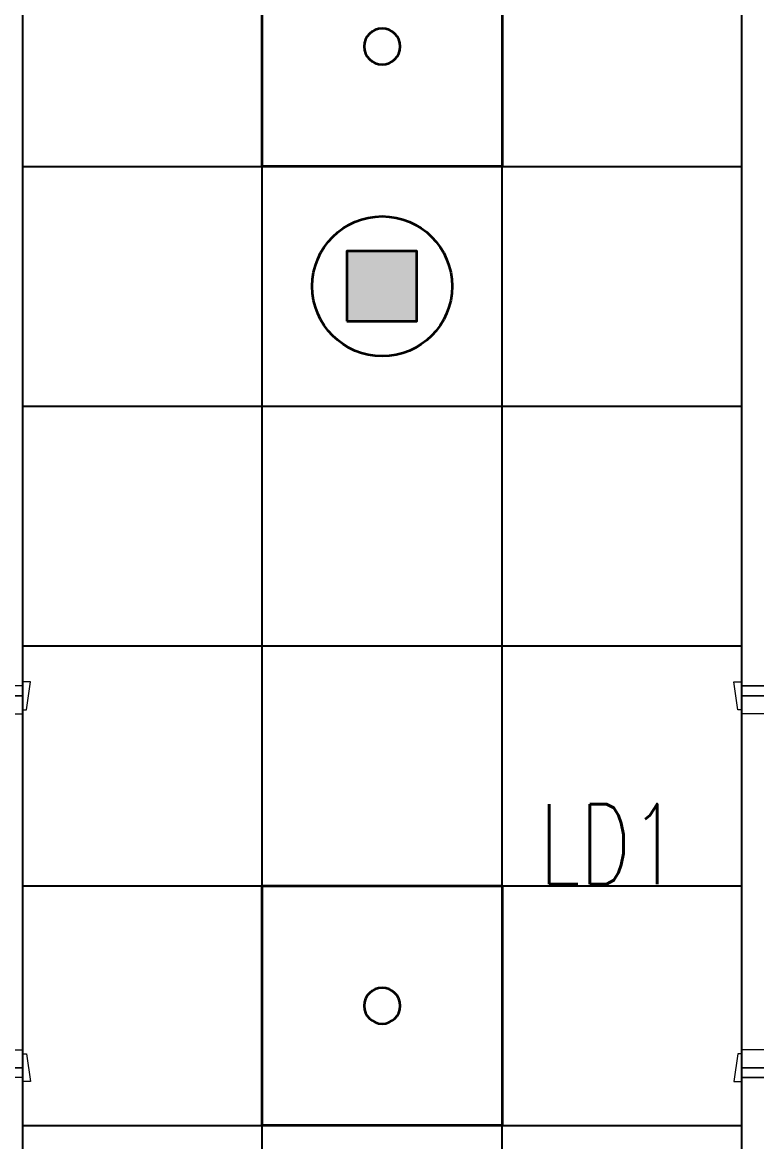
# Model space of a CAD drawing. Extents: x -12260 to 57327, y -29287 to 19916.
# Drawn here: x 23316 to 25152, y 5050 to 7850 of the extents above; entities that cross this region are included whole.
import ezdxf
from ezdxf.enums import TextEntityAlignment as Align

# ---------------------------------------------------------------- set-up
doc = ezdxf.new("R2010")
doc.units = 0
doc.header["$LTSCALE"] = 0.25
doc.linetypes.add('DASHDOT', pattern=[25.4, 12.7, -6.35, 0, -6.35])
doc.layers.add('01-First Floor$0$FALSE CEILING', color=251, linetype='Continuous')
for name, color, linetype, lineweight in [('01-First Floor$0$Walls', 251, 'Continuous', 5), ('01-First Floor$0$Wooden Joinery', 251, 'Continuous', 5), ('E-LITE-CIRC-NUMB', 6, 'Continuous', 25), ('E-LITE-CLNG', 150, 'Continuous', 35), ('E-LITE-CLNG-CNDT', 6, 'DASHDOT', 35), ('E-LITE-CTRL', 6, 'Continuous', 25), ('E-LITE-IDEN', 6, 'Continuous', 25), ('T-INTC-CLNG @ 100', 33, 'Continuous', 35), ('T-INTC-DEVC-NUMB', 2, 'Continuous', 25)]:
    doc.layers.add(name, color=color, linetype=linetype, lineweight=lineweight)
doc.styles.add('DC_SIMPLEX', font='SIMPLEX.shx', dxfattribs={"width": 0.7})

# ---------------------------------------------------------------- blocks, each defined once
blk = doc.blocks.new('01-First Floor$0$A$C72370EFE')
at = {"layer": '01-First Floor$0$Wooden Joinery'}
for p, q in [((-0.01, -0.04), (-0.02, -0.04)), ((-0.01, -0.03), (-0.01, -0.07)), ((0, -0.03), (-0.01, -0.03)), ((0.04, -0.03), (0.05, -0.03)), ((0.05, -0.03), (0.05, -0.07)), ((0.05, -0.04), (0.06, -0.04)), ((-0.05, -0.07), (-0.05, -0.16)), ((-0.03, -0.07), (-0.03, -0.16)), ((-0.01, -0.06), (-0.02, -0.06)), ((0, -0.07), (-0.01, -0.07)), ((0.04, -0.07), (0.05, -0.07)), ((0.05, -0.06), (0.06, -0.06)), ((0.07, -0.07), (0.07, -0.16)), ((0.09, -0.07), (0.09, -0.16)), ((-0.01, -0.17), (-0.02, -0.17)), ((-0.01, -0.19), (-0.02, -0.19)), ((-0.01, -0.17), (-0.01, -0.19)), ((0.05, -0.17), (0.06, -0.17)), ((0.05, -0.17), (0.05, -0.19)), ((0.05, -0.19), (0.06, -0.19))]:
    blk.add_line(p, q, dxfattribs=at)
for centre, radius, start, end in [((-0.02, -0.07), 0.03, 90, 180), ((0.06, -0.07), 0.03, 0, 90), ((-0.02, -0.07), 0.01, 90, 180), ((0.06, -0.07), 0.01, 0, 90), ((-0.02, -0.16), 0.03, 180, 270), ((-0.02, -0.16), 0.01, 180, 270), ((0.06, -0.16), 0.01, 270, 0), ((0.06, -0.16), 0.03, 270, 0)]:
    blk.add_arc(centre, radius, start, end, dxfattribs=at)
blk = doc.blocks.new('01-First Floor$0$A$C5DAD61B4')
at = {"layer": '01-First Floor$0$Wooden Joinery'}
for points in [[(80, 959.1), (80, 969.1), (10, 979.1), (10, 959.1)], [(940, 959.1), (940, 969.1), (1010, 979.1), (1010, 959.1)], [(70, 859.1), (70, 849.1), (0, 839.1), (0, 859.1)], [(120, 859.1), (120, 0), (80, 0), (80, 859.1)], [(950, 859.1), (950, 849.1), (1020, 839.1), (1020, 859.1)]]:
    blk.add_lwpolyline(points, close=True, dxfattribs=at)
for points in [[(45, 859.1), (45, 959.1), (20, 959.1), (20, 859.1), (45, 859.1)], [(45, 859.1), (80, 859.1), (80, 899.1), (90, 899.1), (90, 959.1), (45, 959.1), (45, 859.1)], [(975, 859.1), (940, 859.1), (940, 899.1), (930, 899.1), (930, 959.1), (975, 959.1), (975, 859.1)], [(975, 859.1), (975, 959.1), (1000, 959.1), (1000, 859.1), (975, 859.1)]]:
    blk.add_lwpolyline(points, dxfattribs=at)
blk.add_arc((80, 859.1), 860, 272.666, 0, dxfattribs=at)
at = {"layer": '01-First Floor$0$Wooden Joinery', "xscale": 999.9999999998854, "yscale": 999.9999999998854, "zscale": 999.9999999998854, "rotation": 180}
blk.add_blockref('01-First Floor$0$A$C72370EFE', (120, 0), dxfattribs=at)
blk = doc.blocks.new('01-First Floor')
at = {"layer": '01-First Floor$0$FALSE CEILING', "linetype": 'Continuous'}
for p, q in [((23915.6, -910), (23915.6, 8610)), ((24515.6, -910), (24515.6, 8610)), ((23315.6, 7490), (25115.6, 7490)), ((23315.6, 6890), (25115.6, 6890)), ((23315.6, 6290), (25115.6, 6290)), ((23315.6, 5690), (25115.6, 5690)), ((23315.6, 5090), (25115.6, 5090))]:
    blk.add_line(p, q, dxfattribs=at)
at = {"layer": '01-First Floor$0$FALSE CEILING'}
blk.add_lwpolyline([(23315.6, -910), (25115.6, -910), (25115.6, 8610), (23315.6, 8610)], close=True, dxfattribs=at)
at = {"layer": '01-First Floor$0$Walls'}
for p, q in [((25115.6, 6150), (25115.6, 8610)), ((25215.6, 6190), (25115.6, 6190)), ((25215.6, 5210), (25115.6, 5210)), ((25115.6, 4910), (25115.6, 5210))]:
    blk.add_line(p, q, dxfattribs=at)
at = {"layer": '01-First Floor$0$Wooden Joinery', "xscale": -1, "rotation": 270}
blk.add_blockref('01-First Floor$0$A$C5DAD61B4', (22356.5, 5190), dxfattribs=at)
at = {"layer": '01-First Floor$0$Wooden Joinery', "rotation": 90.00000000000001}
blk.add_blockref('01-First Floor$0$A$C5DAD61B4', (26074.6, 5190), dxfattribs=at)
blk = doc.blocks.new('*U16')
blk.add_lwpolyline([(-300, 300), (-300, -300), (300, -300), (300, 300)], close=True)
blk.add_circle((0, 0), 45)
at = {"layer": 'E-LITE-CIRC-NUMB', "style": 'DC_SIMPLEX', "width": 0.7, "flags": 8}
blk.add_attdef('CIRCUIT', text='', height=200, rotation=0, dxfattribs=at).set_placement((-473.9, 300), align=Align.RIGHT)
at = {"layer": 'E-LITE-CTRL', "style": 'DC_SIMPLEX', "width": 0.7, "flags": 8}
blk.add_attdef('CONTROL', (1118.9, -935), '', height=200, rotation=360, dxfattribs=at)
at = {"layer": 'E-LITE-IDEN', "style": 'DC_SIMPLEX', "width": 0.7, "flags": 8}
blk.add_attdef('TYPE', (460.4, 457.6), '', height=200, rotation=360, dxfattribs=at)
blk = doc.blocks.new('DC_PA-CL-Speaker')
blk.add_hatch(color=256).paths.add_polyline_path([(-0.883, -0.87), (0.865, -0.87), (0.865, 0.878), (-0.883, 0.878)])
blk.add_lwpolyline([(-0.883, -0.87), (0.865, -0.87), (0.865, 0.878), (-0.883, 0.878)], close=True)
blk.add_circle((0, 0), 1.75)
at = {"layer": 'T-INTC-DEVC-NUMB', "style": 'DC_SIMPLEX', "width": 0.7}
blk.add_attdef('DC_CONTROL', (3.364, 2.471), '', height=2, rotation=360, dxfattribs=at)

msp = doc.modelspace()

# ---------------------------------------------------------------- block references
at = {"layer": 'E-LITE-CLNG'}
ref = msp.add_blockref('*U16', (24215.6, 7790), dxfattribs=dict(at, xscale=-1))
ref.add_attrib('TYPE', 'LD1', (24609.1, 8094.5), dxfattribs={"layer": 'E-LITE-IDEN', "height": 200, "rotation": 0, "style": 'DC_SIMPLEX', "width": 0.7, "flags": 8})
ref = msp.add_blockref('*U16', (24215.6, 5390), dxfattribs=dict(at, xscale=-1))
ref.add_attrib('TYPE', 'LD1', (24609.1, 5694.5), dxfattribs={"layer": 'E-LITE-IDEN', "height": 200, "rotation": 0, "style": 'DC_SIMPLEX', "width": 0.7, "flags": 8})
at = {"layer": 'E-LITE-CLNG-CNDT'}
msp.add_blockref('01-First Floor', (0, 0), dxfattribs=at)
at = {"layer": 'T-INTC-CLNG @ 100', "xscale": 100, "yscale": 100, "zscale": 100}
msp.add_blockref('DC_PA-CL-Speaker', (24215.6, 7190), dxfattribs=at)

doc.saveas('drawing.dxf')
